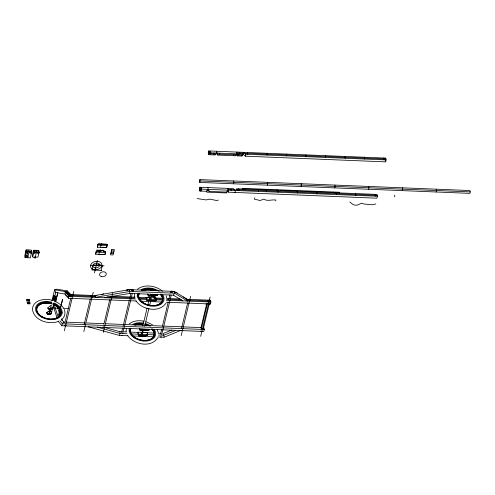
<?xml version="1.0" encoding="UTF-8"?>
<svg xmlns="http://www.w3.org/2000/svg" width="495" height="495" viewBox="0 0 495 495"><rect width="100%" height="100%" fill="white"/><g stroke="black" fill="none" stroke-linecap="round" stroke-linejoin="round"><path stroke-width="0.74" d="M37.459 252.178L37.781 252.852L38.87 253.174L39.056 252.017M136.329 300.997L68.434 298.25L65.111 294.073L65.148 291.567L67.4 290.961L70.259 294.556L96.933 295.639M127.5 290.658L127.531 289.971M104.519 297.724L129.77 293.399L129.511 289.618L94.904 295.552L95.263 297.353L129.869 291.419L174.63 293.232L187.568 301.09L187.203 299.289L174.271 291.431L129.511 289.618M101.605 270.394L91.866 270.004L93.091 264.899L96.011 265.017L96.16 265.765L96.661 265.042L98.567 264.701M96.544 265.537L95.894 265.506M105.608 251.887L102.979 250.612L105.565 251.745L104.952 254.622L95.646 254.244L96.259 251.367A0.668 0.483 -11.4 0 1 97.026 250.903L99.297 250.996L99.569 251.918L99.947 251.021L102.521 250.124L103.01 250.507L96.655 250.049M100.98 243.973L101.166 244.901L101.63 243.998L106.716 244.208A0.668 0.483 -11.4 0 1 107.248 244.722L106.635 247.605L97.329 247.228L97.942 244.344A0.668 0.483 -11.4 0 1 98.709 243.88L101.017 244.153M141.285 334.979L141.78 334.608L142.028 335.455L144.546 336.458L144.979 336.371L144.435 336.223L144.856 335.987M145.01 336.309L145.078 335.857L147.337 335.288M154.57 296.443L154.638 295.998L157.286 295.212L154.316 296.61L148.203 296.369M53.237 298.733L53.633 298.151M126.237 328.395L126.163 331.941M134.541 293.776L134.473 297.316M147.275 335.084L147.089 335.164M157.231 295.459L157.138 294.506L151.037 294.457C150.375 295.329 152.064 295.224 150.882 295.082M31.519 250.878C32.119 255.098 29.471 250.903 29.564 252.747M33.679 250.897L33.685 252.957L35.071 252.747L35.782 252.11M49.525 314.016A0.922 0.699 15.3 0 0 50.929 314.183A0.922 0.699 15.3 0 0 50.657 313.075A0.922 0.699 15.3 0 0 49.364 313.36L50.273 313.725L49.333 313.496L50.187 310.346L46.765 312.673L50.15 310.483M48.17 308.831C46.542 305.99 50.298 310.804 48.201 308.694M47.897 314.121L47.044 313.725L47.897 314.121L48.114 313.446L48.628 314.257L49.562 314.263L50.273 313.725M48.628 314.257L48.374 313.422L47.755 313.607M51.468 308.564L50.725 309.239L49.785 309.233L51.468 308.564L50.533 308.292M49.877 310.47L50.193 309.109M51.431 308.701L50.49 308.465L51.313 305.452M49.562 314.263L50.304 313.589M27.652 256.336L27.708 257.74L30.306 257.846L31.73 251.918L31.364 250.117L26.173 249.907L24.75 255.835L25.115 257.635L27.949 256.732M26.043 251.262L26.26 250.359L26.266 252.407M26.093 251.491L26.309 250.581M26.136 251.714L26.353 250.804M26.179 251.936L26.396 251.033M26.198 252.289L26.445 251.256M26.241 252.512L26.489 251.479M25.115 257.635L26.532 251.708L26.173 249.907M27.033 250.408L27.145 249.944M26.643 252.629L26.86 251.72M26.965 252.642L27.182 251.732M27.293 252.654L27.51 251.745M26.532 257.183L27.831 251.757M27.708 257.74L29.131 251.813L28.772 250.012M29.886 252.759L30.108 251.85M30.214 252.772L30.43 251.862M30.535 252.784L30.758 251.875M30.832 252.92L31.08 251.887M30.907 253.681L31.593 251.243M31.451 251.423L31.55 251.015M31.42 252.376L31.637 251.466M31.463 252.599L31.686 251.689M35.021 256.664L35.324 257.06L37.923 257.165L39.105 252.24L38.74 250.445L33.549 250.235L32.367 255.154L32.726 256.954L35.083 258.068L36.506 252.134L36.141 250.34M33.505 252.066L33.728 251.132M33.592 252.512L33.771 251.361M33.641 252.741L33.864 251.806M32.726 256.954L33.907 252.029L33.549 250.235M34.007 252.976L34.235 252.048M34.842 250.284L34.749 250.693L34.644 250.278M34.334 252.988L34.557 252.06M35.015 250.94L35.17 250.303M34.656 253.007L34.885 252.073M34.984 253.019L35.207 252.085M35.306 253.032L35.529 252.097M37.632 250.965L37.769 250.408M37.583 253.124L37.806 252.19M37.905 253.137L38.127 252.203M38.523 251.355L38.74 250.445M38.233 253.149L38.455 252.215M38.554 253.162L38.777 252.227M51.956 300.929L54.629 289.785L56.882 289.179L67.4 290.961M53.491 297.285L53.936 295.422M53.881 296.567L54.104 295.633M55.675 297.545L55.898 296.616L54.784 296.48L55.737 292.489L54.629 289.785L65.148 291.567L68.904 296.282L135.506 298.98M55.174 298.12L55.403 297.798M55.459 298.04L55.545 297.668M55.904 296.177L55.681 297.111L56.807 296.808M56.22 299.265L57.395 294.352M55.626 301.727L57.828 292.551M58.255 317.153L62.549 299.469L60.65 307.389M58.924 314.591L60.13 309.554M203.921 327.727L204.28 329.522L203.81 331.489L61.838 325.741L62.308 323.773L63.663 322.047L64.963 322.096M68.434 298.25L68.904 296.282L70.259 294.556M64.888 322.808L70.816 298.108M64.325 330.796L73.749 291.524M95.646 254.244L96.259 251.367M97.329 247.228L97.942 244.344M94.471 272.825L97.422 260.506M101.203 244.765L101.308 243.986M100.299 249.548L99.804 251.571L99.217 251.664M100.9 244.641L101.444 244.61L101.63 243.998M84.187 324.349L90.294 298.893M83.81 331.582L93.227 292.31M104.952 254.622L105.571 251.708M106.635 247.605L107.069 245.458L97.769 245.081M101.172 270.381L102.286 265.728L101.444 265.524M103.851 324.386L109.772 299.679M103.288 332.374L112.705 293.102M121.578 332.461L122.649 328.018M123.181 325.79L129.405 299.846M129.758 298.367L131.002 293.176M122.766 333.16L132.184 293.888M137.913 332.188L138.365 334.861A0.668 0.433 13.5 0 0 139.107 335.338L141.428 335.233L139.151 335.14A0.668 0.433 13.5 0 1 138.414 334.663L137.913 332.188L147.219 332.566L147.72 335.072L147.337 335.356M146.211 297.606L155.56 297.786L156.012 300.453A0.662 0.433 13.5 0 1 155.455 300.88L147.448 300.552A0.668 0.433 13.5 0 1 146.706 300.075L146.211 297.606L149.502 297.538L150.214 300.106M138.229 334.187L147.535 334.564L147.293 333.364M139.584 329.781L139.497 328.909L139.584 329.781A0.668 0.433 13.5 0 0 140.326 330.258L142.597 330.344L142.832 329.491L143.247 330.375L148.327 330.58A0.668 0.433 13.5 0 0 148.89 330.159L148.797 329.286L148.89 330.159M146.576 299.401L155.925 299.586L156.012 300.453M146.706 300.075L146.26 297.408M147.925 294.995L147.838 294.129L147.925 294.995A0.668 0.433 13.5 0 0 148.667 295.472C151.025 296.864 151.383 292.267 151.909 296.746M140.326 330.258L140.37 330.06A0.668 0.433 13.5 0 1 139.633 329.583M147.448 300.552L147.498 300.354A0.668 0.433 13.5 0 1 146.755 299.883M148.667 295.472L148.717 295.28A0.668 0.433 13.5 0 1 147.974 294.803M141.112 332.516L141.564 334.769M142.808 325.964L147.12 307.995M147.838 305L148.735 301.257M142.597 330.344L142.783 329.689L143.247 330.375M149.954 299.791C149.088 300.248 153.797 300.96 155.498 300.682A0.668 0.433 13.5 0 0 156.061 300.255M150.938 295.565L150.895 294.921M141.378 335.424L142.832 329.491C143.203 328.519 143.185 336.241 141.36 334.818M144.825 335.95L141.657 334.793M151.173 295.131L156.952 295.181M142.919 330.363L142.857 329.614M150.09 300.459L149.935 300.112M141.985 334.806L142.3 336.804M150.276 300.211L149.75 300.001L150.325 300.026M154.211 296.616L151.588 295.589L151.544 294.946M151.588 295.589L154.366 296.326M144.633 326.323L148.946 308.354M149.663 305.359L150.74 300.867M143.618 335.833L142.077 335.257M144.447 336.421L143.661 335.641M145.078 335.857L147.665 335.338M154.638 295.998L154.155 296.4M155.875 299.778L155.56 297.786M148.327 330.58L148.376 330.382A0.662 0.433 13.5 0 0 148.933 329.961M156.81 295.614L156.94 295.255M160.541 334.038L161.605 329.596M162.317 326.626L168.182 302.167M168.721 299.945L169.964 294.754M161.723 334.738L171.146 295.466M199.856 179.605L199.504 181.077L199.776 182.426L469.897 193.366L470.25 191.893L469.978 190.544L199.856 179.605L200.129 180.953L199.776 182.426M234.921 192.444L235.391 190.482L233.312 188.614L200.017 187.265L199.547 189.226L199.912 191.027L206.421 191.293L208.222 189.381L207.863 187.58M386.081 159.904L245.829 154.223L243.744 152.355L243.274 154.322L245.353 156.185L385.611 161.865L386.081 159.904L385.716 158.103L208.729 150.938L208.259 152.899L208.624 154.7L215.133 154.966L216.934 153.054L216.575 151.253M199.912 191.027L200.382 189.065L200.017 187.265M208.624 154.7L209.094 152.738L208.729 150.938M210.734 154.094L210.876 153.506M213.889 154.223L214.026 153.629M219.601 154.452L219.737 153.858M181.585 328.29L187.692 302.835M181.207 335.53L190.624 296.257M233.751 155.028L233.881 154.483M227.174 191.002L226.71 192.957L206.768 192.147L207.386 189.548L208.723 189.597M238.664 155.269L238.85 154.483M233.448 181.708L233.621 180.972L233.894 182.321L233.541 183.794M206.087 305.013L206.322 304.029M236.882 154.063L237.247 155.857L241.919 156.049L242.389 154.087L243.744 152.355M206.762 303.584L200.995 327.61L201.267 328.958L203.216 329.033L209.342 303.509M201.267 328.958L207.393 303.429M200.685 336.315L210.103 297.043M208.686 305.118L208.921 304.134M245.353 156.185L245.829 154.223M166.425 302.216L210.406 303.998L210.876 302.03L210.511 300.236L186.838 299.277M265.976 190.674L266.155 189.944L266.514 191.738M267.306 185.161L267.659 183.688L267.387 182.339M301.071 186.528L301.424 185.056L301.152 183.707M334.837 187.896L335.189 186.423L334.917 185.074M368.509 187.178L368.682 186.442L368.954 187.791L368.602 189.263M385.401 159.415L385.716 158.103M235.391 190.482L236.752 188.75L377.004 194.43L377.369 196.23L376.893 198.192L228.529 192.184L228.17 190.389L227.335 190.352M402.367 190.631L402.72 189.158L402.447 187.809M436.132 191.998L436.485 190.526L436.213 189.177M51.134 313.842L53.714 304.394M254.838 197.833L254.405 199.188L260.147 200.518L263.674 199.145C267.535 201.657 271.743 199.33 275.734 200.017L275.777 200.927M102.515 250.402L102.768 250.662L99.507 251.497L98.895 254.374L104.915 254.442M99.693 264.429C98.449 265.469 99.328 263.198 99.699 264.633M48.918 308.577L49.537 308.391L49.785 309.233M201.193 187.395L201.1 188.329L200.296 188.626L201.49 188.663M49.562 308.682L48.98 308.608M146.891 298.293L147.281 298.343M154.898 298.615L155.288 298.664M143.148 330.047L142.585 329.868M141.36 334.769L141.947 334.898M88.197 326.805L119.32 335.4L120.161 333.451L119.802 331.656L102.954 327.003M157.732 337.887C151.025 348.158 133.854 344.668 127.599 335.499M28.036 251.763L27.324 252.401L26.266 252.413M102.267 265.809L101.593 265.97L101.809 265.469M129.77 293.399L173.386 295.162L174.63 293.232L174.271 291.431M165.998 303.218C159.074 313.137 142.269 309.932 135.921 300.849M236.517 152.064L236.882 153.858L235.571 155.789L217.8 155.071L216.934 153.054M227.805 188.391L228.164 190.185L226.858 192.116L209.082 191.398L208.222 189.381M61.801 320.618L62.123 320.191L61.473 318.817M50.007 311.207L51.647 311.937M241.919 156.049L243.274 154.322M48.974 308.478L49.03 309.226M61.764 319.522C64.74 317.19 65.854 312.902 64.251 309.449M47.891 307.779L51.072 305.304M137.548 289.16C144.917 283.784 155.758 285.671 162.521 291.184M129.251 323.798C133.334 320.63 138.891 320.234 143.816 321.162M99.984 251.2L102.762 250.297M98.27 264.757L99.136 264.175M70.315 298.664L71.212 298.145M66.943 293.758L68.768 292.737M69.77 295.985L71.596 294.958L67.821 291.994L66.002 293.021L70.711 296.722L72.536 295.701M101.252 294.841L103.641 293.789M171.876 329.986L163.418 333.42L164.08 337.213L157.905 336.965M175.762 330.351L163.777 335.22L158.425 335.004M164.08 337.213L180.502 330.542M105.169 251.769L105.237 251.714M58.274 321.515C48.646 324.98 33.809 320.512 32.41 309.146C33.06 299.778 45.361 297.94 52.575 300.422M54.691 299.327L55.05 298.906L54.673 298.182M53.757 295.571L53.206 295.713L53.714 296.35M67.574 293.325L68.124 293.176M218.326 200.098L216.68 200.518L209.731 199.132L206.161 199.931L197.171 198.563M375.81 203.94L372.32 204.781L363.695 203.983L361.796 203.142L356.932 205.246L353.486 204.862L349.854 201.985M99.693 264.349L99.285 264.423L101.871 265.462M208.822 153.871L209.793 153.487L210.282 152.559M199.745 188.397L200.314 188.267L199.782 188.249M126.213 290.064L132.809 289.625M138.687 336.037L144.633 336.136M48.659 314.121L49.593 314.127M51.956 307.94L59.381 308.206M63.094 308.336L68.298 308.521M210.022 151.439L208.822 151.39L209.756 151.742L210.282 152.559M208.865 151.612L210.066 151.662M208.556 151.674L209.168 151.699L208.599 151.489M208.915 151.835L210.115 151.885M236.697 152.961L243.064 153.221M244.784 153.289L385.902 159M208.958 152.064L210.158 152.114M209.001 152.287L210.369 152.342M209.051 152.51L210.412 152.565M209.094 152.738L242.389 154.087M209.038 152.98L210.239 153.029M208.977 153.227L210.177 153.277M208.915 153.475L210.121 153.524M208.859 153.716L216.037 154.007M217.367 154.063L236.226 154.824M237.062 154.861L242.154 155.065M200.129 180.953L470.25 191.893M243.095 189.523L242.853 188.329L339.397 192.233L339.638 193.434M200.06 187.487L201.428 187.543M200.11 187.716L201.471 187.772M200.153 187.939L201.354 187.989M200.197 188.162L201.397 188.211M227.985 189.288L234.352 189.548M236.072 189.616L377.184 195.327M200.246 188.391L201.446 188.44M200.382 189.065L377.369 196.23M200.203 189.802L201.434 189.851M200.147 190.043L201.378 190.092M199.726 190.129L200.469 190.16M200.085 190.29L201.317 190.34M200.029 190.538L201.261 190.587M199.862 190.804L201.199 190.829M97.979 244.524A0.668 0.483 -11.4 0 1 98.746 244.06L106.753 244.388A0.662 0.483 -11.4 0 1 107.285 244.901M102.057 247.24L106.598 247.42M111.437 250.872L114.036 250.977M96.296 251.547A0.668 0.483 -11.4 0 1 97.063 251.083L99.297 250.996M103.511 251.658L104.983 251.72M111.121 252.196L113.72 252.302M110.8 253.52L113.398 253.626M26.532 251.708L31.73 251.918M33.907 252.029L39.105 252.24M27.095 253.217L27.869 253.248M26.52 255.599L27.299 255.63M90.814 265.301L104.055 265.84M148.717 295.28L150.987 295.367M154.001 297.922L155.51 297.984M111.913 296.245L130.649 297M132.146 297.062L135.141 297.186M138.136 297.303L148.63 297.73M153.871 297.94L162.861 298.306M166.611 298.46L169.606 298.578M170.354 298.609L180.093 299.005M71.818 295.509L69.578 295.422L66.274 291.264M73.136 295.565L91.866 296.326M92.615 296.35L95.615 296.474M106.852 296.932L110.602 297.08M112.099 297.142L130.08 297.872M131.577 297.928L134.572 298.052M139.07 298.231L146.563 298.535M155.554 298.9L162.292 299.172M166.79 299.357L169.036 299.45M170.534 299.506L181.776 299.964M187.017 300.174L188.521 300.236M190.018 300.298L207.999 301.022M209.397 301.084L210.697 301.133M139.25 299.135L146.743 299.438M155.733 299.803L162.478 300.075M166.221 300.224L210.876 302.03M147.498 300.354L149.719 300.644L149.676 300.001M140.19 301.152L161.797 302.03M26.792 300.174L29.391 300.279M27.336 302.866L29.935 302.971M66.361 322.158L85.091 322.913M86.594 322.975L103.826 323.674M105.324 323.736L123.305 324.46M124.802 324.522L143.531 325.283M145.029 325.339L162.261 326.038M163.758 326.1L182.494 326.855M183.243 326.886L201.224 327.616M204.28 329.522L62.308 323.773L59.938 320.791M139.448 329.107L147.238 329.423M140.37 330.06L148.376 330.382M119.802 331.656L122.308 331.755M123.837 331.817L126.126 331.91M130.711 332.096L138.352 332.405M142.628 332.578L154.397 333.055M158.214 333.209L161.271 333.333M127.048 333.735L120.161 333.451L97.453 327.183M130.878 333.89L138.526 334.199M146.947 334.54L154.595 334.849M141.613 334.991L141.873 334.892M119.32 335.4L127.809 335.746M133.211 335.963L154.05 336.81M151.136 294.94L151.501 295.144M199.683 189.888L200.327 190.068M55.737 292.489L65.111 294.073M200.246 189.61L201.019 190.061L201.069 190.853M242.853 188.329L244.957 188.911M171.4 291.048L177.154 292.892M146.149 321.744L152.454 324.726M151.222 294.933L154.23 296.146M102.279 265.667L102.657 265.858M154.056 296.425L154.341 296.288M56.956 302.179L60.619 304.66M173.386 295.162L182.828 300.898M102.7 250.278L102.428 250.513M183.453 296.901L186.429 299.104M65.532 295.001L68.205 297.056M66.912 292.508L71.62 296.214M54.778 296.48L53.677 295.991L53.714 297.21M62.073 306.102L63.397 307.828M55.978 297.687L56.455 298.281M61.646 319.504L63.663 322.047M58.082 321.02L61.838 325.741M102.446 294.315L102.842 294.896M157.218 329.812L158.295 332.553M57.03 306.046L60.068 315.395M54.079 304.493L58.286 317.443M53.188 305.947L57.154 318.149M166.153 295.973L166.747 297.891M46.765 312.673L47.013 313.861M394.534 195.141L394.899 196.936M385.37 160.665L385.611 161.865M383.767 158.023L384.132 159.823M375.055 194.349L375.42 196.15M364.289 157.237L364.654 159.037M355.577 193.564L355.936 195.364M344.811 156.451L345.176 158.245M336.099 192.772L336.458 194.572M325.333 155.659L325.691 157.459M316.614 191.986L316.979 193.786M305.848 154.873L306.213 156.667M297.136 191.2L297.501 192.994M286.37 154.081L286.735 155.882M277.658 190.408L278.023 192.208M277.095 189.715L277.336 190.909M266.892 153.295L267.257 155.09M258.18 189.622L258.538 191.417M247.413 152.503L247.772 154.304M239.698 152.862L239.784 153.302M238.695 188.83L239.06 190.631M237.124 189.443L237.353 190.563M230.986 189.195L231.208 190.309M217.435 153.271L217.8 155.071M208.84 190.198L209.082 191.398M210.165 302.798L210.406 303.998M208.748 301.053L208.927 301.956M105.385 252.481L96.08 252.103M101.129 244.722L100.541 247.178M111.35 297.111L111.53 298.009M99.866 251.689L99.544 251.677M70.636 295.243L70.736 295.738M34.842 256.868L35.083 258.068M27.912 299.327L28.815 303.819M236.882 153.858L237.247 155.857M228.164 190.185L228.529 192.184M47.867 314.257L47.786 313.471M55.91 300.088L56.121 302.371M102.972 250.328L103.016 250.792M111.486 296.264A0.934 0.606 13.5 0 1 112.235 297.241A0.934 0.606 13.5 0 1 110.756 297.217A0.934 0.606 13.5 0 1 111.022 296.251M104.142 327.418A0.934 0.606 13.5 0 1 103.393 326.96M85.493 326.477A0.934 0.606 13.5 0 1 84.218 326.459M66.175 325.413A0.934 0.606 13.5 0 1 65.538 325.858A0.934 0.606 13.5 0 1 64.56 325.537M202.208 331.31A0.934 0.606 13.5 0 1 200.791 330.901M161.673 336.897A0.934 0.606 13.5 0 1 160.392 336.878M182.89 330.425A0.934 0.606 13.5 0 1 181.615 330.4M122.71 335.325A0.934 0.606 13.5 0 1 121.646 335.406M162.787 294.878A13.52 8.817 13 0 1 152.565 306.213A13.52 8.817 13 0 1 137.567 293.981M141.05 289.699A13.52 8.817 13 0 1 159.143 291.264M160.405 294.451A12.189 7.951 13 0 1 161.166 302.965M160.151 303.905A12.189 7.951 13 0 1 158.901 304.691M149.719 305.737A12.189 7.951 13 0 1 148.469 305.471M141.917 302.278A12.189 7.951 13 0 1 140.716 301.146M139.07 298.664A12.189 7.951 13 0 1 139.206 293.696M143.68 290.293A12.189 7.951 13 0 1 154.483 290.683M137.171 296.27A13.52 8.817 13 0 1 137.338 294.964M145.579 289.804A12.592 8.211 13 0 1 153.029 290.268M160.745 294.729A12.592 8.211 13 0 1 162.372 297.235M160.498 294.061A12.189 7.951 13 0 1 152.318 305.613A12.189 7.951 13 0 1 139.299 293.3M142.777 290.293A12.189 7.951 13 0 1 155.739 290.757M161.314 294.141A12.592 8.211 13 0 1 152.596 305.594A12.592 8.211 13 0 1 138.687 293.535M141.267 290.491A12.592 8.211 13 0 1 156.804 290.633M154.428 329.769A13.52 8.823 14 0 1 144.218 341.043A13.52 8.823 14 0 1 129.263 328.631M132.74 324.374A13.52 8.823 14 0 1 143.525 323.111M145.487 323.6A13.52 8.823 14 0 1 150.789 326.112M152.138 328.928A12.189 7.951 14 0 1 144.893 340.449A12.189 7.951 14 0 1 130.513 329.132M134.461 324.98A12.189 7.951 14 0 1 142.535 324.132M145.023 324.683A12.189 7.951 14 0 1 147.392 325.568M152.955 329.02A12.592 8.217 14 0 1 144.249 340.418A12.592 8.217 14 0 1 130.377 328.197M134.287 324.448A12.592 8.217 14 0 1 143.043 323.643M144.924 324.07A12.592 8.217 14 0 1 149.527 326.069M152.039 329.317A12.189 7.951 14 0 1 151.779 338.79M146.885 340.684A12.189 7.951 14 0 1 145.703 340.808M143.872 340.826A12.189 7.951 14 0 1 142.622 340.721M133.588 336.99A12.189 7.951 14 0 1 132.765 336.235M132.394 335.845A12.189 7.951 14 0 1 131.441 334.614M130.754 333.339A12.189 7.951 14 0 1 130.89 328.358M135.352 324.992A12.189 7.951 14 0 1 142.436 324.522M144.924 325.079A12.189 7.951 14 0 1 146.13 325.481M135.568 324.881A12.592 8.217 14 0 1 142.801 324.621M151.606 328.81A12.592 8.217 14 0 1 153.995 332.126M53.182 298.374A1.268 0.959 15.3 0 1 54.58 297.248A1.268 0.959 15.3 0 1 55.304 298.912M53.361 298.188A0.953 0.724 15.3 0 1 54.561 297.749A0.953 0.724 15.3 0 1 55.137 298.813M53.435 298.176A0.996 0.755 15.3 0 1 53.627 298.058M54.605 298.095A0.996 0.755 15.3 0 1 54.821 298.231M50.509 308.645A0.922 0.699 15.3 0 1 51.542 307.927A0.922 0.699 15.3 0 1 52.179 309.047A0.922 0.699 15.3 0 1 50.7 308.985M53.578 298.275A0.817 0.619 15.3 0 1 53.732 298.182M54.753 297.872A1.349 1.021 15.3 0 1 55.211 299.531M54.957 299.685A1.349 1.021 15.3 0 1 54.648 299.772M53.107 299.221A1.349 1.021 15.3 0 1 53.07 298.07A1.349 1.021 15.3 0 1 54.425 297.755M54.147 300.106A0.656 0.501 15.3 0 1 54.227 300.83M53.2 300.682A0.656 0.501 15.3 0 1 53.231 300.069M54.165 299.766A1.04 0.792 15.3 0 1 54.32 301.17M52.767 300.613A1.04 0.792 15.3 0 1 53.138 299.723M54.586 299.747A1.349 1.021 15.3 0 1 54.747 301.226M52.482 300.663A1.349 1.021 15.3 0 1 53.274 299.419M53.819 302.934A13.52 8.817 13 0 1 57.525 318.489A13.52 8.817 13 0 1 35.869 311.021A13.52 8.817 13 0 1 51.919 302.284M61.788 312.042A13.52 8.817 13 0 1 61.912 313.391M53.163 304.382A12.189 7.951 13 0 1 58.243 317.375M55.539 318.78A12.189 7.951 13 0 1 54.475 319.089M52.161 319.448A12.189 7.951 13 0 1 50.323 319.479M43.009 317.666A12.189 7.951 13 0 1 41.419 316.775M39.588 315.389A12.189 7.951 13 0 1 38.814 314.622M36.76 310.848A12.189 7.951 13 0 1 51.975 303.949M39.136 304.951A12.592 8.211 13 0 1 51.127 303.738M52.953 304.332A12.592 8.211 13 0 1 60.47 310.712M53.256 303.986A12.189 7.951 13 0 1 60.668 313.415A12.189 7.951 13 0 1 50.41 319.089M49.785 319.052A12.189 7.951 13 0 1 36.791 308.552A12.189 7.951 13 0 1 52.068 303.559M53.175 303.348A12.592 8.211 13 0 1 57.173 317.827A12.592 8.211 13 0 1 36.847 311.231A12.592 8.211 13 0 1 51.35 302.754M147.139 334.966L147.516 335.078L147.139 334.966M156.698 295.107L157.082 295.218L156.698 295.107M111.759 249.542L110.484 254.845L113.083 254.95L114.351 249.647L111.759 249.542M101.704 265.722L102.088 265.741L101.704 265.722M99.111 264.392L99.495 264.429L99.111 264.392M47.86 313.428L48.411 313.644L47.897 313.385M29.211 299.376L26.612 299.271L27.522 303.769L30.115 303.874L29.211 299.376M101.617 276.686A3.397 2.463 -11.4 0 0 106.27 273.655A3.397 2.463 -11.4 0 0 100.9 272.479A3.397 2.463 -11.4 0 0 101.617 276.686M94.96 267.875A3.31 2.401 -11.4 0 0 99.476 264.905A3.31 2.401 -11.4 0 0 94.229 263.779A3.31 2.401 -11.4 0 0 94.96 267.875M92.819 269.274A5.816 4.22 -11.4 0 0 101.951 265.444A5.816 4.22 -11.4 0 0 93.895 261.843A5.816 4.22 -11.4 0 0 92.819 269.274M91.222 296.381A0.934 0.606 13.5 0 0 92.788 296.406A0.934 0.606 13.5 0 0 91.773 295.447A0.934 0.606 13.5 0 0 91.222 296.381M71.744 295.589A0.934 0.606 13.5 0 0 73.309 295.62A0.934 0.606 13.5 0 0 72.289 294.661A0.934 0.606 13.5 0 0 71.744 295.589M208.098 301.108A0.934 0.606 13.5 0 0 209.67 301.139A0.934 0.606 13.5 0 0 208.649 300.18A0.934 0.606 13.5 0 0 208.098 301.108M149.663 298.745A0.934 0.606 13.5 0 0 151.229 298.77A0.934 0.606 13.5 0 0 150.208 297.811A0.934 0.606 13.5 0 0 149.663 298.745M170.886 292.267A0.934 0.606 13.5 0 0 172.452 292.298A0.934 0.606 13.5 0 0 171.431 291.338A0.934 0.606 13.5 0 0 170.886 292.267M188.62 300.323A0.934 0.606 13.5 0 0 190.185 300.347A0.934 0.606 13.5 0 0 189.17 299.388A0.934 0.606 13.5 0 0 188.62 300.323M131.924 290.689A0.934 0.606 13.5 0 0 133.489 290.72A0.934 0.606 13.5 0 0 132.474 289.761A0.934 0.606 13.5 0 0 131.924 290.689"/></g></svg>
